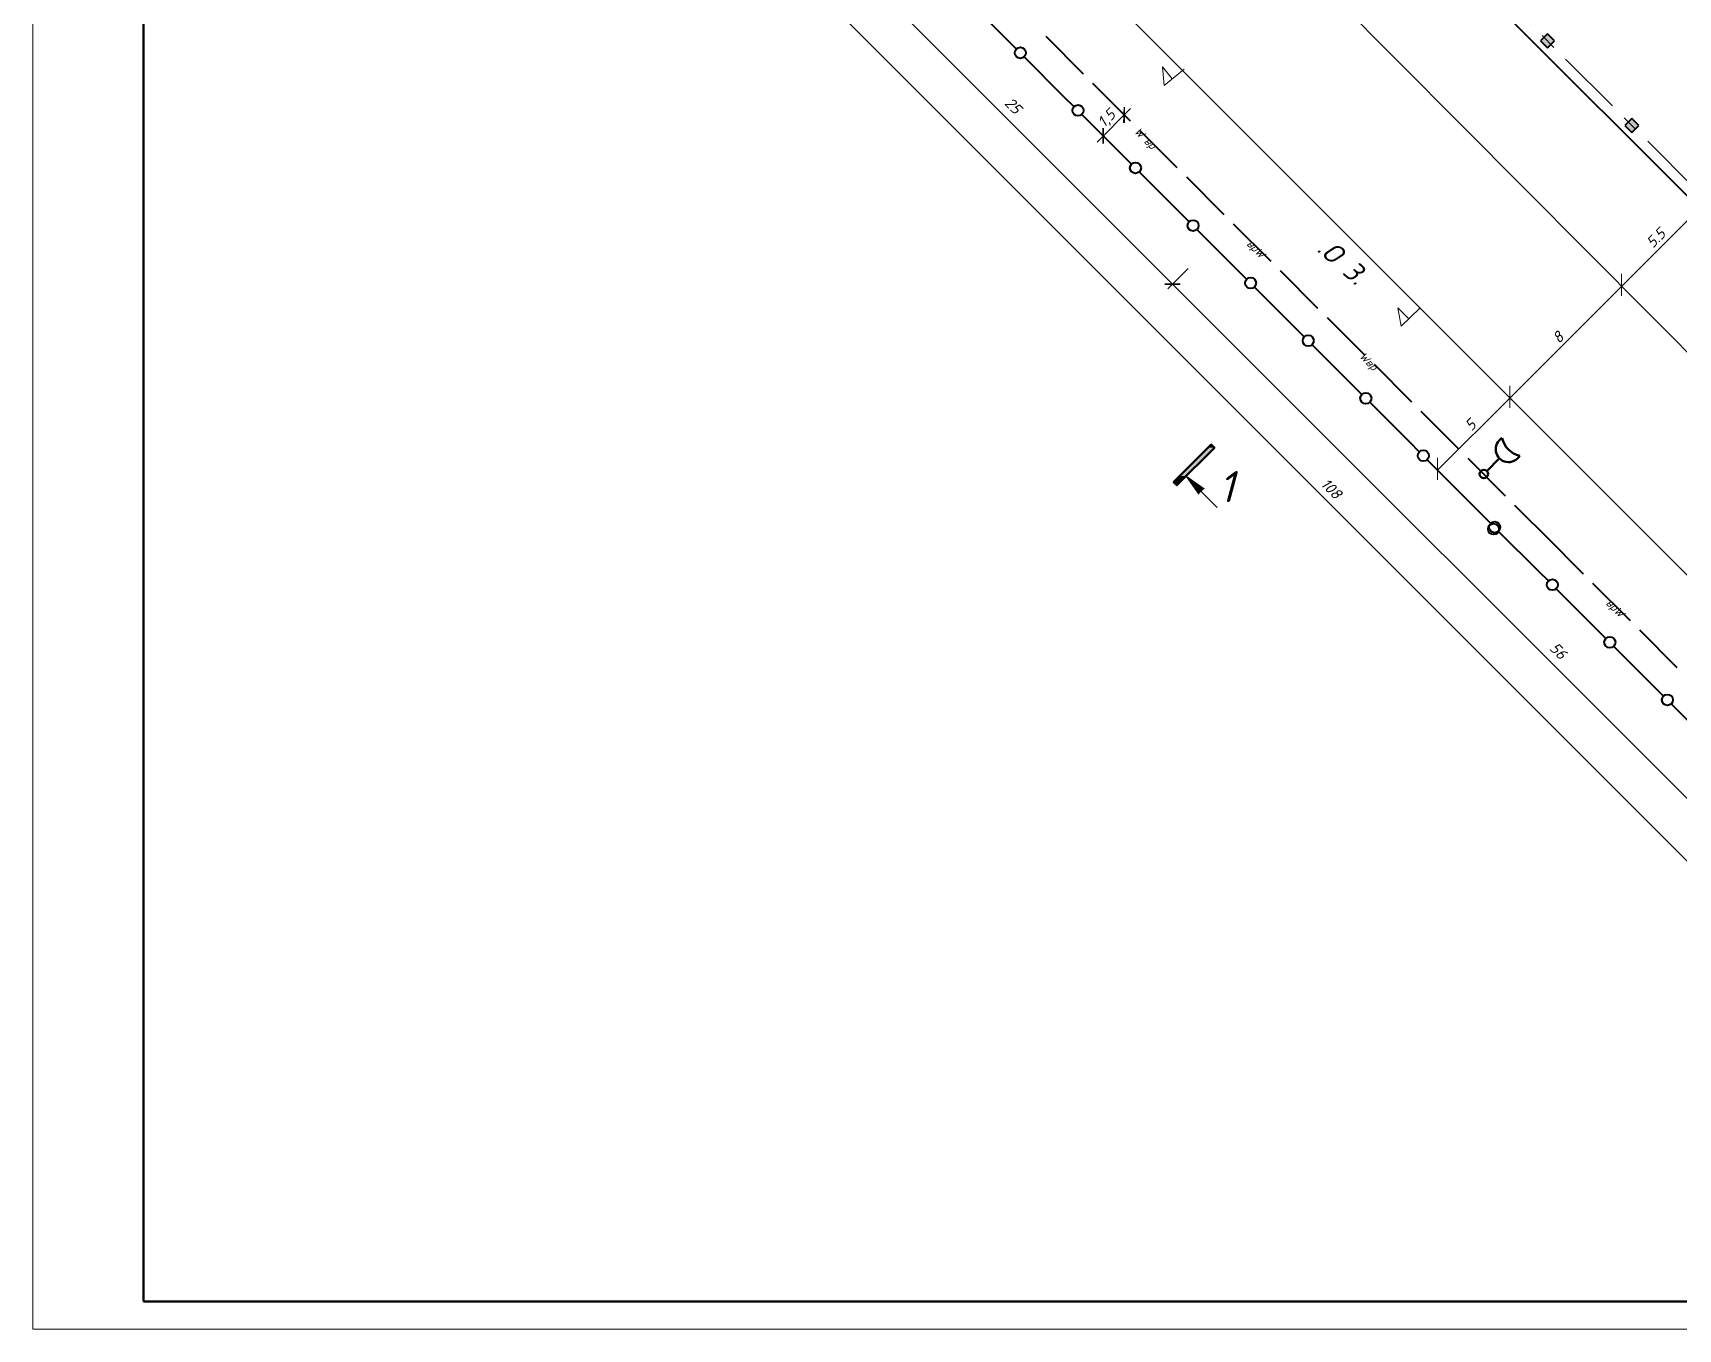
# Model space of a CAD drawing. Header units: millimetres. Extents: x 2279 to 5236, y 896 to 2828.
# Drawn here: x 3426.9 to 3724.7, y 2106.3 to 2340.9 of the extents above; entities that cross this region are included whole.
import ezdxf

# ---------------------------------------------------------------- set-up
doc = ezdxf.new("R2010")
doc.units = ezdxf.units.MM
doc.linetypes.add('ACAD_ISO04W100', pattern=[30, 24, -3, 0, -3])
doc.linetypes.add('ADSK_Линия сетки', pattern=[21, 12, -3, 3, -3])
for name, color, linetype in [('PDF _!!ОСНОВНАЯ', 7, 'Continuous'), ('PDF _!!СЕТИ - ВК', 7, 'Continuous'), ('PDF _!!ТОНКАЯ', 7, 'Continuous'), ('PDF _0', 7, 'Continuous'), ('PDF _Текст', 7, 'Continuous'), ('оси', 240, 'ACAD_ISO04W100')]:
    doc.layers.add(name, color=color, linetype=linetype)
for name, color, linetype, lineweight in [('Несущие колонны', 7, 'Continuous', 18), ('Перекрытия', 7, 'Continuous', 18), ('Тонкие', 83, 'Continuous', 15)]:
    doc.layers.add(name, color=color, linetype=linetype, lineweight=lineweight)
doc.styles.add('PDF ISOCPEUR Italic', font='isocpeui.ttf')

msp = doc.modelspace()

# ---------------------------------------------------------------- hatches: boundary and pattern name
at = {"linetype": 'ByBlock', "lineweight": 20, "ltscale": 10}
h = msp.add_hatch(dxfattribs=at)
h.set_pattern_fill('ANSI35', color=256, scale=0.2, angle=320)
h.set_pattern_definition([(5, (17546.5391, -1228.3447), (-0.11068779, 1.26516727), []), (5, (17547.227, -1228.9219), (-0.11068779, 1.26516727), [1.5875, -0.3175, 0, -0.3175])])
h.paths.add_polyline_path([(3688.05, 2436.19), (3686.77, 2434.91), (3688.05, 2433.64), (3689.32, 2434.91)])
h.paths.add_polyline_path([(3688.05, 2394.93), (3686.77, 2393.66), (3688.05, 2392.39), (3689.32, 2393.66)])
h.paths.add_polyline_path([(3646.79, 2392.39), (3647.43, 2393.02), (3646.16, 2394.3), (3645.52, 2393.66)])
h.paths.add_polyline_path([(3647.43, 2393.02), (3648.07, 2393.66), (3646.79, 2394.93), (3646.16, 2394.3)])
h.paths.add_polyline_path([(3626.17, 2414.29), (3626.8, 2414.92), (3626.17, 2415.56), (3624.89, 2414.29), (3626.17, 2413.01), (3626.8, 2413.65)])
h.paths.add_polyline_path([(3626.8, 2413.65), (3627.44, 2414.29), (3626.8, 2414.92), (3626.17, 2414.29)])
h.paths.add_polyline_path([(3667.42, 2374.31), (3666.78, 2373.67), (3668.06, 2372.4), (3668.69, 2373.03)])
h.paths.add_polyline_path([(3667.42, 2371.76), (3668.06, 2372.4), (3666.78, 2373.67), (3666.15, 2373.03)])
h.paths.add_polyline_path([(3707.4, 2373.03), (3708.67, 2371.76), (3709.95, 2373.03), (3708.67, 2374.31)])
h.paths.add_polyline_path([(3688.68, 2351.77), (3689.32, 2352.41), (3688.05, 2353.68), (3687.41, 2353.04)])
h.paths.add_polyline_path([(3687.41, 2353.04), (3686.77, 2352.41), (3688.05, 2351.13), (3688.68, 2351.77)])
h.paths.add_polyline_path([(3700.4, 2340.06), (3699.76, 2339.42), (3701.03, 2338.15), (3701.67, 2338.78)])
h.paths.add_polyline_path([(3701.03, 2340.69), (3700.4, 2340.06), (3701.67, 2338.78), (3702.31, 2339.42)])
h.paths.add_polyline_path([(3728.03, 2352.41), (3729.3, 2351.13), (3730.57, 2352.41), (3729.3, 2353.68)])
h.paths.add_polyline_path([(3749.93, 2371.76), (3751.2, 2373.03), (3749.93, 2374.31), (3748.65, 2373.03)])
h.paths.add_polyline_path([(3749.93, 2333.05), (3748.65, 2331.78), (3749.93, 2330.51), (3751.2, 2331.78)])
h.paths.add_polyline_path([(3770.55, 2351.13), (3771.83, 2352.41), (3770.55, 2353.68), (3769.28, 2352.41)])
h.paths.add_polyline_path([(3715.68, 2324.78), (3715.04, 2324.14), (3716.31, 2322.87), (3716.95, 2323.5)])
h.paths.add_polyline_path([(3716.31, 2325.41), (3715.68, 2324.78), (3716.95, 2323.5), (3717.59, 2324.14)])
h.paths.add_polyline_path([(3770.43, 2312.55), (3769.79, 2313.19), (3768.52, 2311.92), (3769.15, 2311.28)])
h.paths.add_polyline_path([(3769.15, 2311.28), (3769.79, 2310.65), (3771.06, 2311.92), (3770.43, 2312.55)])
h.paths.add_polyline_path([(3772.72, 2310.26), (3772.08, 2310.9), (3770.81, 2309.63), (3771.45, 2308.99)])
h.paths.add_polyline_path([(3772.85, 2309.12), (3773.35, 2309.63), (3772.72, 2310.26), (3771.45, 2308.99), (3772.08, 2308.35)])
h.paths.add_polyline_path([(3791.05, 2333.18), (3790.42, 2333.82), (3789.14, 2332.54), (3789.78, 2331.91)])
h.paths.add_polyline_path([(3791.69, 2332.54), (3791.05, 2333.18), (3789.78, 2331.91), (3790.42, 2331.27)])
h.paths.add_polyline_path([(3792.07, 2329.62), (3792.71, 2328.98), (3793.98, 2330.25), (3793.34, 2330.89)])
h.paths.add_polyline_path([(3791.44, 2330.25), (3792.07, 2329.62), (3793.34, 2330.89), (3792.71, 2331.53)])
h.paths.add_polyline_path([(3791.18, 2371.76), (3792.45, 2373.03), (3791.18, 2374.31), (3789.91, 2373.03)])
h.paths.add_polyline_path([(3770.55, 2392.39), (3771.83, 2393.66), (3770.55, 2394.93), (3769.28, 2393.66)])
h.paths.add_polyline_path([(3749.93, 2413.01), (3751.2, 2414.29), (3749.93, 2415.56), (3748.65, 2414.29)])
h.paths.add_polyline_path([(3798.82, 2405.37), (3800.09, 2406.65), (3798.82, 2407.92), (3797.55, 2406.65)])
h.paths.add_polyline_path([(3811.81, 2392.39), (3813.08, 2393.66), (3811.81, 2394.93), (3810.53, 2393.66)])

# ---------------------------------------------------------------- linework, layer by layer
msp.add_line((3771.05, 2238.1), (3640.22, 2369.7), dxfattribs=at)
at = {"linetype": 'ByBlock', "lineweight": 40, "ltscale": 10}
msp.add_line((3687.72, 2349.94), (3832.43, 2205.22), dxfattribs=at)
at = {"linetype": 'ByBlock', "lineweight": 15, "ltscale": 10}
for p, q in [((3625.85, 2343.15), (3750.19, 2218.81)), ((3728.54, 2309.12), (3694.21, 2274.79)), ((3714.45, 2293.27), (3714.45, 2297.26)), ((3633.19, 2295.41), (3801.83, 2126.78)), ((3694.21, 2273.04), (3694.21, 2277.02)), ((3694.21, 2274.79), (3681.15, 2261.73)), ((3681.15, 2259.98), (3681.15, 2263.96))]:
    msp.add_line(p, q, dxfattribs=at)
at = {"layer": 'PDF _!!ОСНОВНАЯ', "lineweight": 50}
msp.add_lwpolyline([(3446.91, 2111.29), (4262.91, 2111.29), (4262.91, 2695.25), (3446.91, 2695.25)], close=True, dxfattribs=at)
at = {"layer": 'PDF _!!ОСНОВНАЯ', "lineweight": 40}
for points in [[(3595.94, 2346.94), (3603.12, 2339.76), (3604.92, 2337.96)], [(3610.23, 2340.27), (3617.01, 2333.49)], [(3606.34, 2336.54), (3613.52, 2329.33), (3615.31, 2327.53)], [(3618.7, 2331.8), (3625.51, 2324.99)], [(3616.77, 2326.11), (3623.95, 2318.93), (3625.74, 2317.13)], [(3627.2, 2323.3), (3633.97, 2316.52)], [(3627.17, 2315.68), (3634.38, 2308.5), (3636.18, 2306.7)], [(3635.7, 2314.83), (3642.48, 2308.02)], [(3637.6, 2305.28), (3644.78, 2298.1), (3646.57, 2296.31)], [(3644.17, 2306.33), (3650.98, 2299.56)], [(3652.67, 2297.86), (3659.44, 2291.06)], [(3648.03, 2294.85), (3655.21, 2287.67), (3657, 2285.87)], [(3661.14, 2289.36), (3667.94, 2282.59)], [(3658.43, 2284.45), (3665.61, 2277.27), (3667.4, 2275.48)], [(3669.64, 2280.9), (3676.41, 2274.09)], [(3668.86, 2274.02), (3676.04, 2266.84), (3677.83, 2265.05)], [(3678.1, 2272.39), (3684.91, 2265.62)], [(3678.1, 2272.39), (3684.91, 2265.62)], [(3679.26, 2263.62), (3686.44, 2256.44), (3690.89, 2251.99)], [(3686.6, 2263.93), (3693.38, 2257.12)], [(3695.07, 2255.43), (3701.88, 2248.65)], [(3692.19, 2250.66), (3699.4, 2243.48), (3701.2, 2241.68)], [(3700.72, 2249.81), (3707.49, 2243)], [(3702.62, 2240.26), (3709.8, 2233.08), (3711.59, 2231.29)], [(3709.19, 2241.31), (3716, 2234.54)], [(3717.69, 2232.84), (3724.46, 2226.04)], [(3713.05, 2229.83), (3720.23, 2222.65), (3722.02, 2220.85)], [(3723.45, 2219.43), (3730.63, 2212.25), (3732.42, 2210.46)]]:
    msp.add_lwpolyline(points, dxfattribs=at)
at = {"layer": 'PDF _!!ОСНОВНАЯ', "lineweight": 50}
msp.add_lwpolyline([(3692.32, 2263.84), (3690.05, 2261.57)], dxfattribs=at)
at = {"layer": 'PDF _!!ОСНОВНАЯ', "lineweight": 40}
for centre in [(3605.64, 2337.27), (3616.08, 2326.84), (3626.47, 2316.44), (3636.9, 2306.01), (3647.3, 2295.61), (3657.73, 2285.18), (3668.16, 2274.75), (3678.56, 2264.35), (3678.56, 2264.35), (3691.28, 2251.07), (3691.49, 2251.42), (3701.92, 2240.99), (3712.32, 2230.59), (3722.75, 2220.16)]:
    msp.add_circle(centre, 0.999, dxfattribs=at)
at = {"layer": 'PDF _!!ОСНОВНАЯ', "lineweight": 50}
msp.add_circle((3689.52, 2261.04), 0.762, dxfattribs=at)
for centre, radius, start, end in [((3693.99, 2265.51), 2.32, 119.6739, 330.2654), ((3696.91, 2268.43), 4.18, 192.332, 257.6073)]:
    msp.add_arc(centre, radius, start, end, dxfattribs=at)
at = {"layer": 'PDF _!!СЕТИ - ВК', "lineweight": 20}
for points in [[(3633.19, 2295.41), (3526.62, 2401.99)], [(3796.19, 2121.14), (3520.99, 2396.33)], [(3621.65, 2328.89), (3625.3, 2325.19)], [(3625.58, 2327.19), (3619.51, 2321.1)], [(3623.07, 2327.43), (3625.24, 2325.13)], [(3617.82, 2325.06), (3621.48, 2321.37)]]:
    msp.add_lwpolyline(points, dxfattribs=at)
msp.add_lwpolyline([(3632.33, 2294.55), (3636.02, 2298.24)], close=True, dxfattribs=at)
at = {"layer": 'PDF _!!ТОНКАЯ', "lineweight": 20}
for points in [[(3635.3, 2334.34), (3631.64, 2331.36), (3631.37, 2334.71), (3633.13, 2332.54)], [(3677.92, 2291.08), (3674.57, 2287.81), (3673.98, 2291.1), (3675.92, 2289.11)]]:
    msp.add_lwpolyline(points, dxfattribs=at)
at = {"layer": 'PDF _0', "lineweight": 50}
msp.add_lwpolyline([(3633.38, 2259.56), (3633.96, 2259.02), (3640.76, 2265.79), (3640.19, 2266.37), (3633.38, 2259.56), (3633.96, 2259.02), (3635.65, 2260.71)], dxfattribs=at)
at = {"layer": 'PDF _0', "lineweight": 20}
for points in [[(3640.76, 2265.79), (3633.96, 2259.02)], [(3638.9, 2258.38), (3635.62, 2260.68), (3641.27, 2254.99)], [(3635.62, 2260.68), (3637.92, 2257.4)]]:
    msp.add_lwpolyline(points, dxfattribs=at)
at = {"layer": 'PDF _0', "lineweight": 0}
msp.add_lwpolyline([(3635.62, 2260.68), (3635.62, 2260.68), (3635.62, 2260.68)], dxfattribs=at)
msp.add_lwpolyline([(3635.62, 2260.68), (3635.62, 2260.68), (3635.62, 2260.68)], dxfattribs=at)
msp.add_lwpolyline([(3635.62, 2260.68), (3635.62, 2260.68), (3635.62, 2260.68)], dxfattribs=at)
msp.add_lwpolyline([(3635.62, 2260.68), (3635.62, 2260.68), (3635.62, 2260.68)], dxfattribs=at)
msp.add_lwpolyline([(3635.62, 2260.68), (3635.62, 2260.68), (3635.62, 2260.68)], dxfattribs=at)
msp.add_lwpolyline([(3635.62, 2260.68), (3635.62, 2260.68), (3635.62, 2260.68)], dxfattribs=at)
msp.add_lwpolyline([(3635.62, 2260.68), (3635.62, 2260.68), (3635.62, 2260.68)], dxfattribs=at)
msp.add_lwpolyline([(3635.62, 2260.68), (3635.62, 2260.68), (3635.62, 2260.68)], dxfattribs=at)
msp.add_lwpolyline([(3635.62, 2260.68), (3635.62, 2260.68), (3635.62, 2260.68)], dxfattribs=at)
at = {"layer": 'PDF _0', "transparency": 33554559}
for points in [[(3624.32, 2327.43), (3624.53, 2324.58), (3624.22, 2324.58)], [(3624.32, 2324.65), (3624.59, 2324.65), (3624.32, 2327.46)], [(3624.59, 2324.65), (3624.32, 2327.46), (3624.59, 2327.46)], [(3624.59, 2327.43), (3624.32, 2327.43), (3624.53, 2324.58)], [(3620.8, 2323.64), (3620.49, 2323.64), (3620.8, 2320.83)], [(3620.49, 2323.64), (3620.8, 2320.83), (3620.49, 2320.83)], [(3631.78, 2295.58), (3631.78, 2295.25), (3634.61, 2295.58)], [(3631.78, 2295.25), (3634.61, 2295.58), (3634.61, 2295.25)], [(3634.61, 2295.25), (3634.61, 2295.58), (3631.78, 2295.25)], [(3634.61, 2295.58), (3631.78, 2295.25), (3631.78, 2295.58)], [(3640.19, 2266.37), (3640.76, 2265.79), (3639.61, 2265.79)], [(3639.61, 2265.79), (3635.65, 2260.71), (3634.53, 2260.71)], [(3640.76, 2265.79), (3639.61, 2265.79), (3635.65, 2260.71)], [(3634.5, 2260.68), (3633.38, 2259.56), (3634.53, 2259.56)], [(3634.53, 2260.71), (3635.62, 2260.68), (3634.5, 2260.68)], [(3634.5, 2260.68), (3635.62, 2260.68), (3635.62, 2260.68)], [(3635.62, 2260.68), (3635.62, 2260.68), (3634.5, 2260.68)], [(3634.5, 2260.68), (3635.62, 2260.68), (3635.62, 2260.68)], [(3635.62, 2260.68), (3635.62, 2260.68), (3634.5, 2260.68)], [(3634.5, 2260.68), (3635.62, 2260.68), (3634.53, 2259.56)], [(3635.65, 2260.71), (3634.53, 2260.71), (3635.62, 2260.68)], [(3635.62, 2260.68), (3637.92, 2258.38), (3638.9, 2258.38)], [(3635.62, 2260.68), (3638.9, 2258.38), (3638.9, 2258.38)], [(3635.62, 2260.68), (3637.58, 2257.87), (3638.39, 2257.87)], [(3635.62, 2260.68), (3638.39, 2257.87), (3638.39, 2257.87)], [(3633.38, 2259.56), (3634.53, 2259.56), (3633.96, 2259.02)], [(3637.58, 2257.87), (3638.39, 2257.87), (3637.92, 2257.4)], [(3637.92, 2258.38), (3638.9, 2258.38), (3638.39, 2257.87)]]:
    msp.add_solid(points, dxfattribs=at)
at = {"layer": 'Несущие колонны', "lineweight": 40}
for p, q in [((3701.03, 2340.69), (3699.76, 2339.42)), ((3702.31, 2339.42), (3701.03, 2340.69)), ((3699.76, 2339.42), (3701.03, 2338.15)), ((3701.03, 2338.15), (3702.31, 2339.42)), ((3716.31, 2325.41), (3715.04, 2324.14)), ((3715.04, 2324.14), (3716.31, 2322.87)), ((3717.59, 2324.14), (3716.31, 2325.41)), ((3716.31, 2322.87), (3717.59, 2324.14))]:
    msp.add_line(p, q, dxfattribs=at)
at = {"layer": 'оси', "linetype": 'ADSK_Линия сетки'}
msp.add_line((3846.45, 2194), (3626.17, 2414.29), dxfattribs=at)
at = {"layer": 'Перекрытия'}
msp.add_line((3687.72, 2349.94), (3832.43, 2205.22), dxfattribs=at)
at = {"layer": 'Тонкие', "color": 7}
for p, q in [((3426.91, 2106.29), (3426.91, 2700.29)), ((4267.91, 2106.29), (3426.91, 2106.29))]:
    msp.add_line(p, q, dxfattribs=at)

# ---------------------------------------------------------------- texts
at = {"layer": 'PDF _Текст', "attachment_point": 7, "style": 'PDF ISOCPEUR Italic'}
for s, insert, char_height, rotation in [('25', (3602.62, 2328.02), 2, 315), ('1,5', (3621.12, 2323.29), 2, 45), ('W вр', (3625.86, 2322.64), 1.44, 315.033), ('5.5', (3720.12, 2301.79), 2, 45.2528), ('врW', (3646.22, 2302.31), 1.44, 314.5963), ('.О З.', (3659.1, 2301.5), 3.6, 318.3639), ('8', (3703.11, 2284.51), 2, 45.2528), ('Wвр', (3666.59, 2281.94), 1.44, 315), ('5', (3687.28, 2268.68), 2, 45.2528), ('108', (3659.83, 2259.08), 2, 315), ('врW', (3711.24, 2237.29), 1.44, 314.5963), ('56', (3701.26, 2229.38), 2, 315)]:
    msp.add_mtext(s, dxfattribs=dict(at, insert=insert, char_height=char_height, rotation=rotation))
at = {"layer": 'PDF _Текст', "insert": (3641.54, 2255.97), "char_height": 5.6, "attachment_point": 7, "style": 'PDF ISOCPEUR Italic'}
msp.add_mtext('1', dxfattribs=at)

doc.saveas('drawing.dxf')
